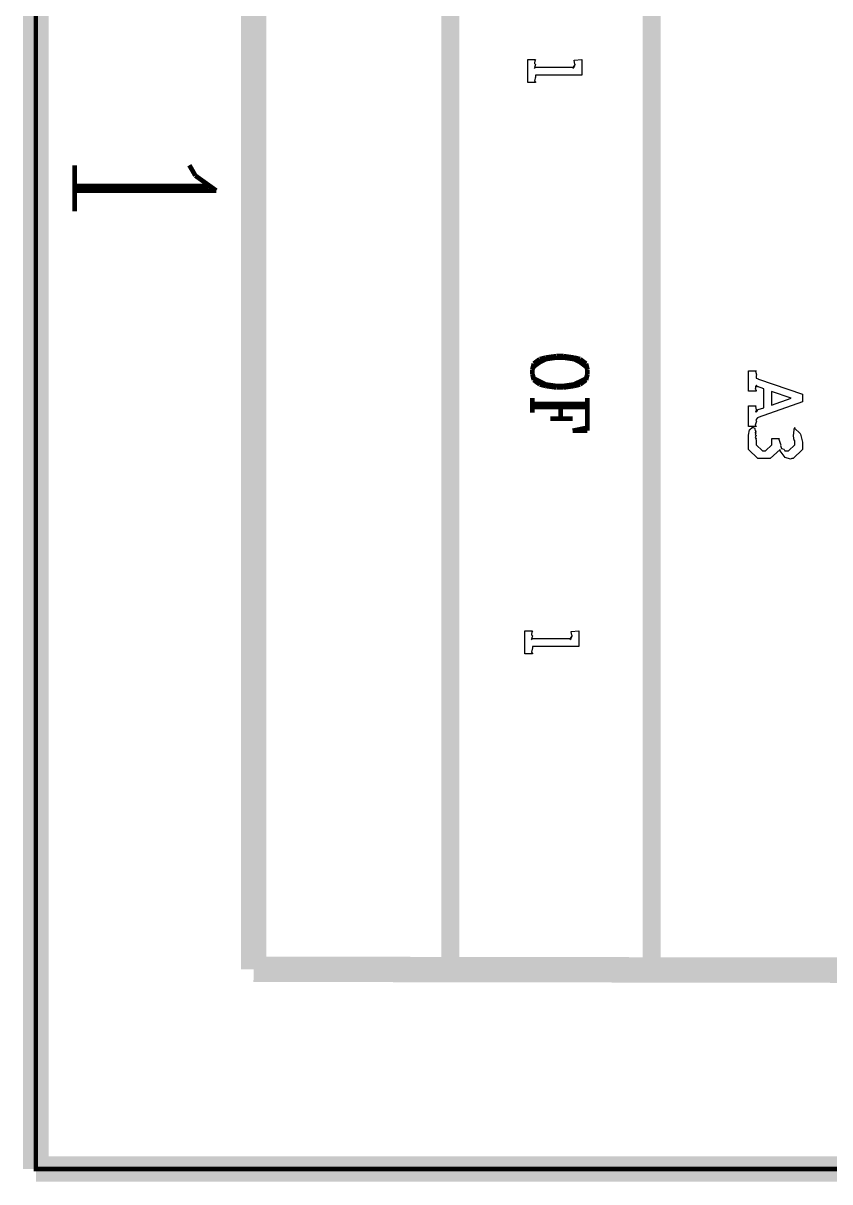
# Model space of a CAD drawing. Extents: x 0.1 to 11.6, y 0.3 to 16.2.
# Drawn here: x 0.141 to 1.043, y 0.296 to 1.59 of the extents above; entities that cross this region are included whole.
import ezdxf

# ---------------------------------------------------------------- set-up
doc = ezdxf.new("R2010")
doc.units = 0
doc.layers.get('0').update_dxf_attribs({"linetype": 'CONTINUOUS'})

msp = doc.modelspace()

# ---------------------------------------------------------------- linework, layer by layer
at = {"color": 0}
for points, const_width in [([(0.155003, 0.310004), (0.155003, 16.22)], 0.028333), ([(0.398329, 0.533311), (0.398329, 16.02)], 0.028333), ([(0.618326, 4.18001), (0.618326, 0.533311)], 0.02), ([(0.843317, 4.18001), (0.843317, 0.533311)], 0.02), ([(0.198351, 1.43164), (0.198351, 1.37999)], 0.005208), ([(0.32666, 1.43164), (0.333333, 1.41997)], 0.005208), ([(0.333333, 1.41997), (0.356663, 1.40332)], 0.005208), ([(0.348307, 1.40831), (0.198351, 1.40831)], 0.005208), ([(0.356663, 1.40332), (0.198351, 1.40332)], 0.005208), ([(0.718317, 1.21501), (0.711643, 1.21002)], 0.005208), ([(0.724989, 1.21669), (0.718317, 1.21501)], 0.005208), ([(0.724989, 1.21501), (0.718317, 1.21164)], 0.005208), ([(0.736654, 1.21832), (0.724989, 1.21669)], 0.005208), ([(0.736654, 1.21669), (0.724989, 1.21501)], 0.005208), ([(0.745008, 1.21832), (0.736654, 1.21832)], 0.005208), ([(0.745008, 1.21669), (0.736654, 1.21669)], 0.005208), ([(0.756674, 1.21669), (0.745008, 1.21832)], 0.005208), ([(0.756674, 1.21501), (0.745008, 1.21669)], 0.005208), ([(0.763346, 1.21501), (0.756674, 1.21669)], 0.005208), ([(0.763346, 1.21164), (0.756674, 1.21501)], 0.005208), ([(0.770019, 1.21002), (0.763346, 1.21501)], 0.005208), ([(0.711643, 1.21002), (0.710015, 1.20334)], 0.005208), ([(0.711643, 1.20665), (0.710015, 1.20334)], 0.005208), ([(0.710015, 1.20334), (0.710015, 1.19835)], 0.005208), ([(0.718317, 1.21164), (0.711643, 1.20665)], 0.005208), ([(0.770019, 1.20665), (0.763346, 1.21164)], 0.005208), ([(0.771647, 1.20334), (0.770019, 1.21002)], 0.005208), ([(0.771647, 1.20334), (0.770019, 1.20665)], 0.005208), ([(0.771647, 1.19835), (0.771647, 1.20334)], 0.005208), ([(0.710015, 1.19835), (0.711643, 1.19168)], 0.005208), ([(0.710015, 1.19835), (0.711643, 1.19331)], 0.005208), ([(0.711643, 1.19331), (0.718317, 1.19)], 0.005208), ([(0.711643, 1.19168), (0.718317, 1.18669)], 0.005208), ([(0.718317, 1.19), (0.724989, 1.18669)], 0.005208), ([(0.756674, 1.18669), (0.763346, 1.19)], 0.005208), ([(0.763346, 1.19), (0.770019, 1.19331)], 0.005208), ([(0.763346, 1.18669), (0.770019, 1.19168)], 0.005208), ([(0.770019, 1.19168), (0.771647, 1.19835)], 0.005208), ([(0.770019, 1.19331), (0.771647, 1.19835)], 0.005208), ([(0.718317, 1.18669), (0.724989, 1.185)], 0.005208), ([(0.724989, 1.18669), (0.736654, 1.185)], 0.005208), ([(0.724989, 1.185), (0.736654, 1.18332)], 0.005208), ([(0.736654, 1.185), (0.745008, 1.185)], 0.005208), ([(0.736654, 1.18332), (0.745008, 1.18332)], 0.005208), ([(0.745008, 1.185), (0.756674, 1.18669)], 0.005208), ([(0.745008, 1.18332), (0.756674, 1.185)], 0.005208), ([(0.756674, 1.185), (0.763346, 1.18669)], 0.005208), ([(0.710015, 1.17166), (0.710015, 1.155)], 0.005208), ([(0.771647, 1.16498), (0.710015, 1.16498)], 0.005208), ([(0.771647, 1.17166), (0.771647, 1.13498)], 0.005208), ([(0.771647, 1.16168), (0.710015, 1.16168)], 0.005208), ([(0.741644, 1.16168), (0.741644, 1.14833)], 0.005208), ([(0.754992, 1.14833), (0.729981, 1.14833)], 0.005208), ([(0.754992, 1.13498), (0.771647, 1.13835)], 0.005208), ([(0.771647, 1.13498), (0.754992, 1.13498)], 0.005208), ([(11.315, 0.516656), (0.398329, 0.533311)], 0.028333), ([(11.57, 0.310004), (0.155003, 0.310004)], 0.028333)]:
    msp.add_lwpolyline(points, dxfattribs=dict(at, const_width=const_width))
at = {"color": 0, "const_width": 0.005208}
msp.add_lwpolyline([(0.155003, 16.22), (11.57, 16.22), (11.57, 0.310004), (0.155003, 0.310004), (0.155003, 16.22)], close=True, dxfattribs=at)
at = {"color": 0}
for points in [[(0.765354, 1.54969), (0.765354, 1.53407), (0.765354, 1.53233), (0.713488, 1.53233), (0.713433, 1.53233), (0.713488, 1.53201), (0.713488, 1.5319), (0.713379, 1.5319), (0.713488, 1.53043), (0.713488, 1.52994), (0.712999, 1.52908), (0.712349, 1.52604), (0.713488, 1.52442), (0.713488, 1.52388), (0.704807, 1.52388), (0.704807, 1.54969), (0.713488, 1.54969), (0.71289, 1.54878), (0.712349, 1.54519), (0.713488, 1.54406), (0.713488, 1.54362), (0.713108, 1.54297), (0.712349, 1.54081), (0.713488, 1.54167), (0.713488, 1.54167), (0.713162, 1.54124), (0.712349, 1.53982), (0.713488, 1.54101), (0.713488, 1.54101), (0.756674, 1.54101), (0.756347, 1.54075), (0.755371, 1.53988), (0.756674, 1.54107), (0.756674, 1.54144), (0.756401, 1.54124), (0.755533, 1.54053), (0.757215, 1.54243), (0.757324, 1.54254), (0.757107, 1.54238), (0.756401, 1.54199), (0.757975, 1.54389), (0.757975, 1.54449), (0.757324, 1.54471), (0.75689, 1.54861), (0.756674, 1.54904), (0.765354, 1.54969)], [(0.968804, 1.1607), (0.968804, 1.18197), (0.961643, 1.18435), (0.961262, 1.18419), (0.959799, 1.18424), (0.960775, 1.18587), (0.960775, 1.18587), (0.960394, 1.18544), (0.959364, 1.18408), (0.96034, 1.18457), (0.96034, 1.18457), (0.959853, 1.18392), (0.959039, 1.18132), (0.960124, 1.17985), (0.960124, 1.17936), (0.951443, 1.17936), (0.951443, 1.20193), (0.960124, 1.20193), (0.959582, 1.2015), (0.960449, 1.19737), (0.960558, 1.19716), (0.960124, 1.1965), (0.960124, 1.19379), (0.962403, 1.19303), (0.962728, 1.1926), (1.01199, 1.17567), (1.01199, 1.16721), (0.962294, 1.14985), (0.961535, 1.14941), (0.959799, 1.14713), (0.960613, 1.14583), (0.960558, 1.14551), (0.960015, 1.14459), (0.959039, 1.14138), (0.960124, 1.14024), (0.960124, 1.13986), (0.951443, 1.13986), (0.951443, 1.16265), (0.960124, 1.16265), (0.959582, 1.16211), (0.960286, 1.15831), (0.96034, 1.15809), (0.960015, 1.15755), (0.959472, 1.15565), (0.960613, 1.15679), (0.960992, 1.15679), (0.960775, 1.15663), (0.960286, 1.15592), (0.962131, 1.15826), (0.962294, 1.15853), (0.968804, 1.1607)], [(0.977485, 1.16374), (0.999403, 1.17133), (0.977485, 1.17893), (0.977485, 1.16374)], [(1.00336, 1.13845), (1.0032, 1.13797), (1.00949, 1.13184), (1.00987, 1.13108), (1.00998, 1.12978), (1.01204, 1.12229), (1.01204, 1.11979), (1.01204, 1.11415), (1.00163, 1.10395), (1.00011, 1.10395), (0.998589, 1.10341), (0.992785, 1.1052), (0.988172, 1.111), (0.987087, 1.11241), (0.987087, 1.11415), (0.975803, 1.10395), (0.971679, 1.10395), (0.961914, 1.10395), (0.951497, 1.11415), (0.951497, 1.12782), (0.951497, 1.12994), (0.952746, 1.1359), (0.953017, 1.13628), (0.953017, 1.13628), (0.955783, 1.13845), (0.956706, 1.13845), (0.956706, 1.13845), (0.958876, 1.13775), (0.959093, 1.13759), (0.958876, 1.13699), (0.958931, 1.13482), (0.960178, 1.13498), (0.960178, 1.13498), (0.959799, 1.13449), (0.959039, 1.13281), (0.960178, 1.13303), (0.960178, 1.13303), (0.959744, 1.13259), (0.959039, 1.13075), (0.960178, 1.13005), (0.960178, 1.12977), (0.95969, 1.12923), (0.959039, 1.12701), (0.960178, 1.12652), (0.960178, 1.1263), (0.959799, 1.12614), (0.960178, 1.12386), (0.960178, 1.12305), (0.960178, 1.11936), (0.967122, 1.11241), (0.967774, 1.11241), (0.970594, 1.11241), (0.977539, 1.11936), (0.977539, 1.12522), (0.977539, 1.1263), (0.986003, 1.1263), (0.985514, 1.1256), (0.987522, 1.11995), (0.987739, 1.11936), (0.987414, 1.11849), (0.988336, 1.11518), (0.991049, 1.11442), (0.991428, 1.11415), (0.991319, 1.11409), (0.992188, 1.11247), (0.995172, 1.11241), (0.996203, 1.11241), (0.996419, 1.11241), (1.00336, 1.11936), (1.00336, 1.12392), (1.00277, 1.12402), (1.0019, 1.12934), (1.00282, 1.13607), (1.00271, 1.13693), (1.00336, 1.13845)], [(0.762044, 0.911406), (0.762044, 0.895779), (0.762044, 0.894043), (0.710178, 0.894043), (0.710124, 0.894043), (0.710178, 0.893719), (0.710178, 0.893611), (0.710069, 0.893611), (0.710178, 0.892144), (0.710178, 0.891657), (0.70969, 0.890788), (0.709039, 0.887751), (0.710178, 0.886122), (0.710178, 0.885579), (0.701497, 0.885579), (0.701497, 0.911404), (0.710178, 0.911406), (0.709581, 0.910482), (0.709039, 0.906901), (0.710178, 0.905764), (0.710178, 0.905329), (0.709799, 0.904675), (0.709039, 0.902508), (0.710178, 0.903375), (0.710178, 0.903375), (0.709853, 0.90294), (0.709039, 0.901532), (0.710178, 0.902725), (0.710178, 0.902725), (0.753364, 0.902724), (0.753039, 0.902453), (0.752061, 0.901585), (0.753364, 0.902778), (0.753364, 0.903157), (0.753093, 0.902942), (0.752225, 0.902235), (0.753907, 0.904135), (0.754015, 0.904243), (0.753797, 0.904081), (0.753093, 0.903701), (0.754665, 0.905599), (0.754665, 0.906196), (0.754015, 0.906414), (0.753581, 0.910319), (0.753364, 0.910753), (0.762044, 0.911406)]]:
    msp.add_lwpolyline(points, close=True, dxfattribs=at)

doc.saveas('drawing.dxf')
